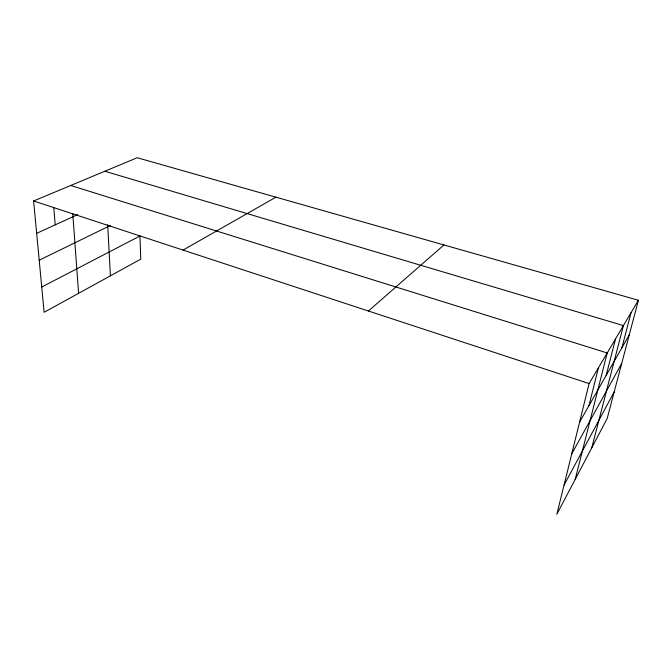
<?xml version="1.0" encoding="UTF-8"?>
<svg xmlns="http://www.w3.org/2000/svg" width="672" height="672" viewBox="0 0 672 672"><rect width="100%" height="100%" fill="white"/><g stroke="black" fill="none" stroke-linecap="round" stroke-linejoin="round"><path stroke-width="1.01" d="M638.4 300.258L589.1 383.552L556.844 514.273L607.169 418.538L638.4 300.258L137.231 157.727L33.6 200.97L44.125 312.295L140.759 259.132L139.952 235.99L41.74 287.036M588.949 405.67L598.416 367.819M575.182 479.396L607.211 352.96L70.72 185.48M606.169 375.413L615.527 338.906M591.721 447.922L623.406 325.592L104.84 171.242M621.886 347.794L631.1 312.589M564.043 485.1L614.2 391.885M571.771 453.793L621.718 363.443M579.592 422.1L629.269 334.832M368.407 311.01L443.957 244.961M183.044 250.085L275.932 197.173M39.203 260.198L110.611 225.38M36.658 233.31L77.742 214.595M33.6 200.97L589.1 383.552M53.76 207.421L55.213 224.86M72.769 213.629L78.582 293.336M107.688 224.734L110.41 275.831"/></g></svg>
